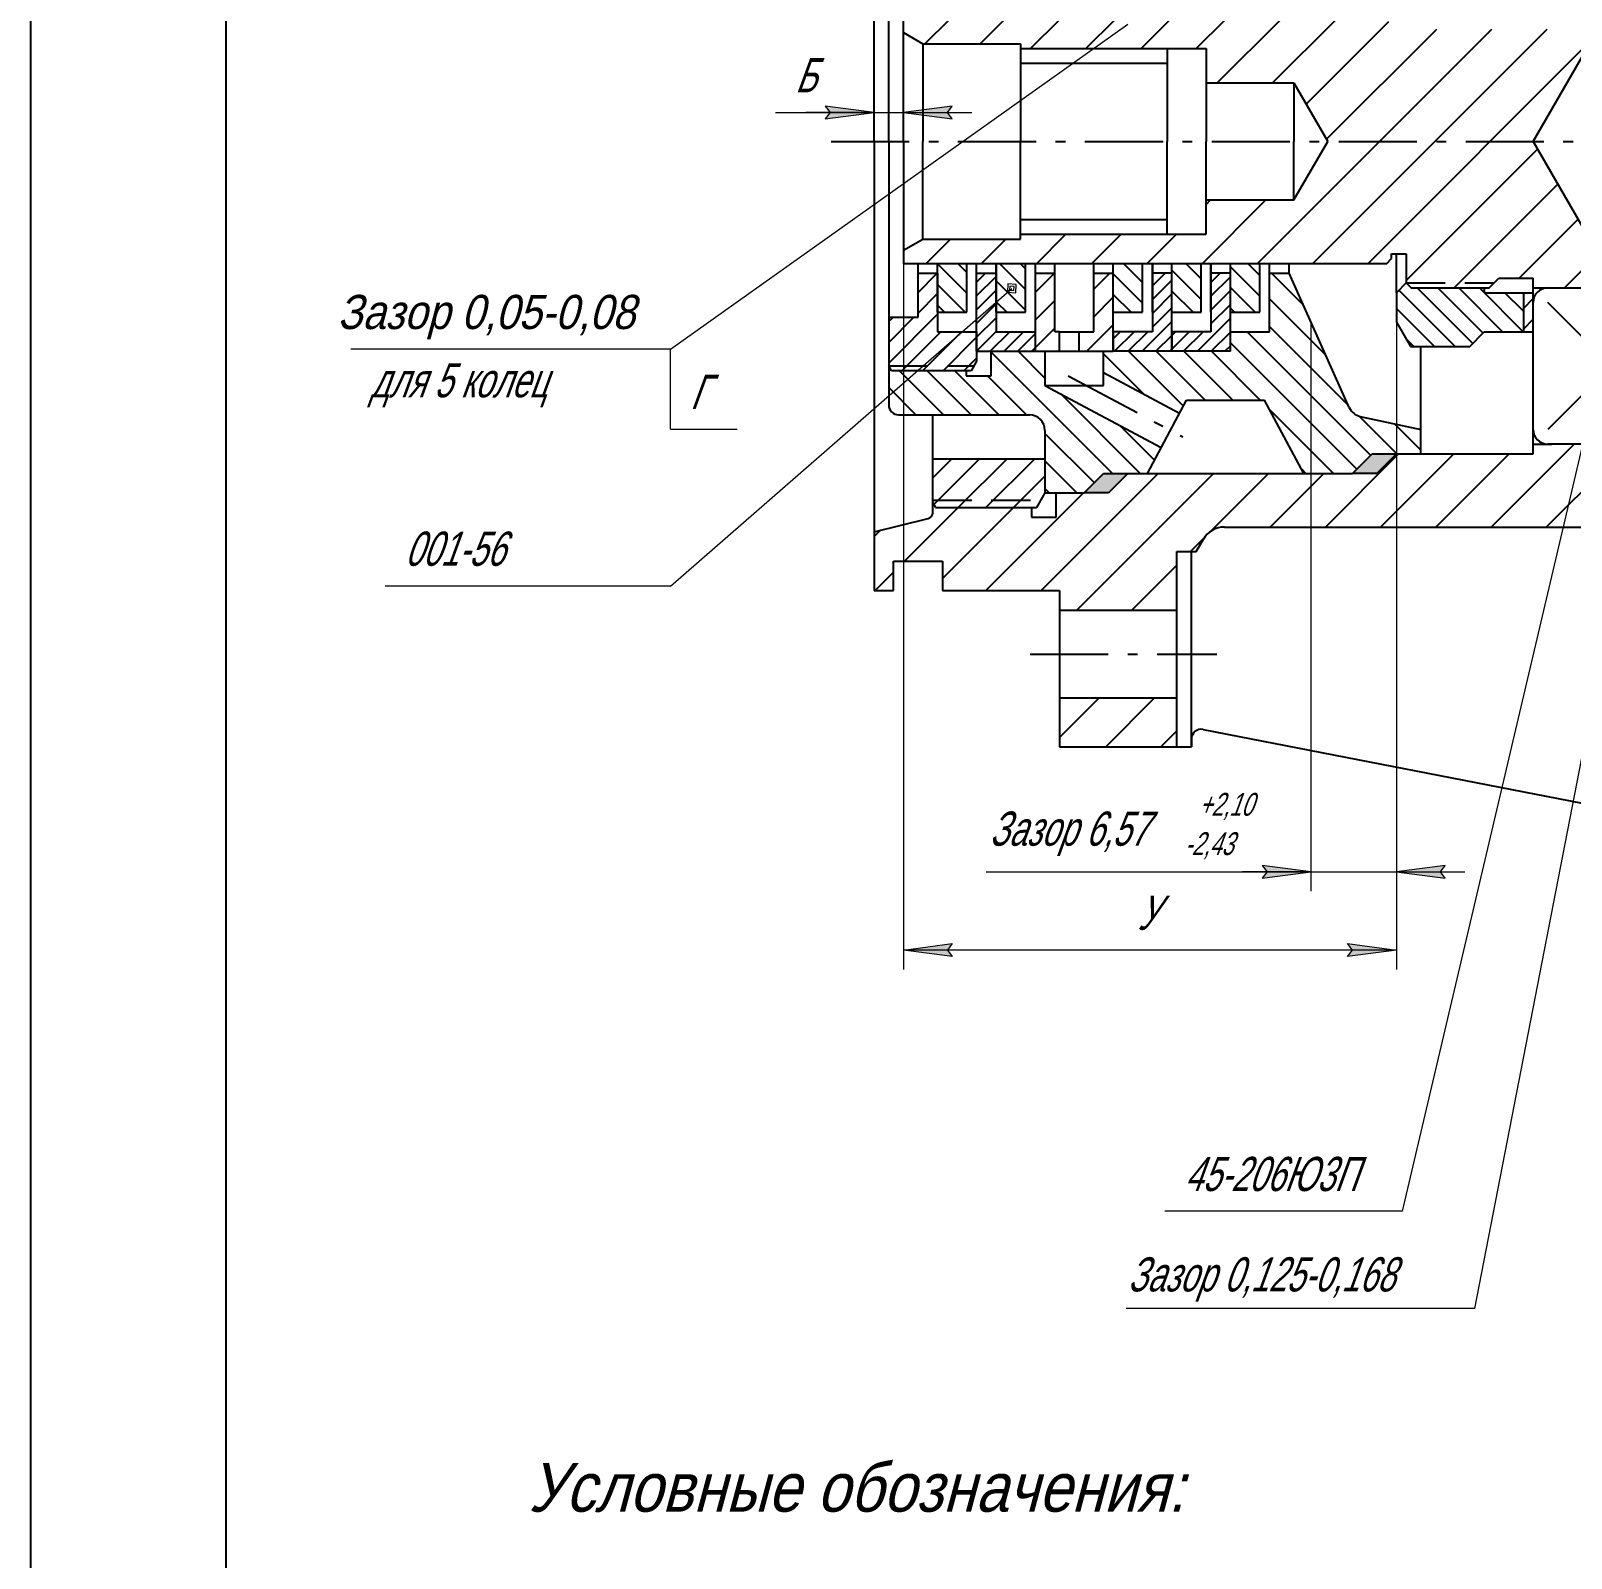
# Model space of a CAD drawing. Extents: x 0 to 841, y 0 to 594.
# Drawn here: x 0 to 157.8, y 281.6 to 438 of the extents above; entities that cross this region are included whole.
import ezdxf

# ---------------------------------------------------------------- set-up
doc = ezdxf.new("R2010")
doc.units = 0
doc.header["$MEASUREMENT"] = 0
for name, pattern in [('K5LT_AXLED', [13, 8, -2, 1, -2]), ('K5LT_BASIC', [0]), ('K5LT_DASHED', [6, 4, -2]), ('K5LT_THIN', [0])]:
    doc.linetypes.add(name, pattern=pattern)
for name, color, linetype in [('LAYER0VIEW0', 7, 'Continuous'), ('LAYER1VIEW0', 7, 'Continuous'), ('LAYER2VIEW0', 7, 'Continuous')]:
    doc.layers.add(name, color=color, linetype=linetype)
doc.styles.add('K5_TEXTSTYLE', font='win_eskd.shx', dxfattribs={"width": 0.7, "oblique": 15, "bigfont": 'b_eskd.shx'})
doc.styles.get("Standard").update_dxf_attribs({"font": 'cad2win.shx', "width": 0.9, "oblique": 15})
pattern_1 = [(45, (0, 0), (-1.414214, 1.414214), [])]
pattern_2 = [(45, (0, 0), (-1.06066, 1.06066), [])]
pattern_3 = [(45, (0, 0), (-0.7071068, 0.7071068), [])]
pattern_4 = [(-45, (0, 0), (1.06066, 1.06066), [])]
pattern_5 = [(-45, (0, 0), (1.414214, 1.414214), [])]
pattern_6 = [(45, (0, 0), (-2.828427, 2.828427), [])]

# ---------------------------------------------------------------- blocks, each defined once
blk = doc.blocks.new('*U22')
at = {"layer": 'LAYER0VIEW0', "color": 5, "linetype": 'K5LT_BASIC'}
for p, q in [((-1.5, 47.5), (-14.5, 47.5)), ((-16, 46), (-16, 33)), ((0, 33), (0, 46)), ((-14.5, 31.5), (-1.5, 31.5)), ((-16, -13), (-16, 0)), ((-14.5, 1.5), (-1.5, 1.5)), ((0, 0), (0, -13)), ((-1.5, -14.5), (-14.5, -14.5))]:
    blk.add_line(p, q, dxfattribs=at)
at = {"layer": 'LAYER0VIEW0', "color": 7, "linetype": 'K5LT_THIN'}
for p, q in [((-1.5, 33), (-14.5, 46)), ((-1.5, 46), (-14.5, 33)), ((-1.5, 0), (-14.5, -13)), ((-1.5, -13), (-14.5, 0))]:
    blk.add_line(p, q, dxfattribs=at)
at = {"layer": 'LAYER0VIEW0', "color": 5, "linetype": 'K5LT_BASIC'}
for centre, start, end in [((-14.5, 46), 90, 180), ((-1.5, 46), 0, 90), ((-14.5, 33), 180, 270), ((-1.5, 33), 270, 0), ((-14.5, 0), 90, 180), ((-1.5, 0), 0, 90), ((-14.5, -13), 180, 270), ((-1.5, -13), 270, 0)]:
    blk.add_arc(centre, 1.5, start, end, dxfattribs=at)
blk = doc.blocks.new('*S105')
at = {"layer": 'LAYER2VIEW0', "color": 7, "linetype": 'K5LT_THIN'}
blk.add_line((0, 0), (0, 594), dxfattribs=at)

msp = doc.modelspace()

# ---------------------------------------------------------------- hatches: boundary and pattern name
at = {"layer": 'LAYER0VIEW0'}
h = msp.add_hatch(dxfattribs=at)
h.set_pattern_fill('МЕТАЛЛ', color=256, style=0, pattern_type=0)
h.set_pattern_definition(pattern_6)
edge = h.paths.add_edge_path()
edge.add_line((153.878, 438.157), (140.878, 438.157))
edge.add_line((140.878, 438.157), (139.378, 438.157))
edge.add_line((139.378, 438.157), (139.378, 438.657))
edge.add_line((139.378, 438.657), (138.878, 439.157))
edge.add_line((138.878, 439.157), (89.378, 439.157))
edge.add_line((89.378, 439.157), (89.378, 437.812))
edge.add_line((89.378, 437.812), (91.378, 436.657))
edge.add_line((91.378, 436.657), (101.378, 436.657))
edge.add_line((101.378, 436.657), (101.378, 436.157))
edge.add_line((101.378, 436.157), (120.378, 436.157))
edge.add_line((120.378, 436.157), (120.378, 432.657))
edge.add_line((120.378, 432.657), (129.378, 432.657))
edge.add_line((129.378, 432.657), (132.842, 426.657))
edge.add_line((132.842, 426.657), (129.378, 420.657))
edge.add_line((129.378, 420.657), (120.378, 420.657))
edge.add_line((120.378, 420.657), (120.378, 417.157))
edge.add_line((120.378, 417.157), (101.378, 417.157))
edge.add_line((101.378, 417.157), (101.378, 416.657))
edge.add_line((101.378, 416.657), (91.378, 416.657))
edge.add_line((91.378, 416.657), (89.378, 415.503))
edge.add_line((89.378, 415.503), (89.378, 414.157))
edge.add_line((89.378, 414.157), (138.878, 414.157))
edge.add_line((138.878, 414.157), (139.378, 414.657))
edge.add_line((139.378, 414.657), (139.378, 415.157))
edge.add_line((139.378, 415.157), (140.878, 415.157))
edge.add_line((140.878, 415.157), (140.878, 412.157))
edge.add_line((140.878, 412.157), (141.378, 411.657))
edge.add_line((141.378, 411.657), (149.378, 411.657))
edge.add_line((149.378, 411.657), (150.378, 412.657))
edge.add_line((150.378, 412.657), (153.878, 412.657))
edge.add_line((153.878, 412.657), (153.878, 411.657))
edge.add_line((153.878, 411.657), (155.378, 411.657))
edge.add_line((155.378, 411.657), (168.378, 411.657))
edge.add_line((168.378, 411.657), (169.878, 411.657))
edge.add_line((169.878, 411.657), (205.878, 411.657))
edge.add_line((205.878, 411.657), (283.574, 411.657))
edge.add_line((283.574, 411.657), (305.574, 411.657))
edge.add_line((305.574, 411.657), (305.574, 409.157))
edge.add_line((305.574, 409.157), (319.574, 409.157))
edge.add_line((319.574, 409.157), (321.574, 409.157))
edge.add_line((321.574, 409.157), (334.574, 409.157))
edge.add_arc((334.574, 407.157), 2, 360, 450, ccw=False)
edge.add_line((336.574, 407.157), (336.574, 404.657))
edge.add_line((336.574, 404.657), (362.574, 404.657))
edge.add_arc((366.893, 397.244), 8.58, 342.4571, 480.22329, ccw=False)
edge.add_arc((500.021, 355.159), 131.042, 162.4571, 172.63144)
edge.add_arc((368.574, 372.157), 1.5, 630, 712.63144, ccw=False)
edge.add_line((368.574, 370.657), (368.574, 363.657))
edge.add_arc((368.574, 362.157), 1.5, 360, 450, ccw=False)
edge.add_line((370.074, 362.157), (370.074, 360.657))
edge.add_line((370.074, 360.657), (372.074, 360.657))
edge.add_line((372.074, 360.657), (372.074, 363.657))
edge.add_arc((420.256, 363.657), 48.182, 454.97911, 540, ccw=False)
edge.add_line((416.074, 411.657), (416.074, 414.157))
edge.add_line((416.074, 414.157), (413.574, 414.157))
edge.add_line((413.574, 414.157), (412.074, 414.157))
edge.add_line((412.074, 414.157), (411.074, 415.157))
edge.add_line((411.074, 415.157), (410.574, 414.657))
edge.add_line((410.574, 414.657), (399.574, 414.657))
edge.add_line((399.574, 414.657), (398.574, 415.657))
edge.add_line((398.574, 415.657), (396.074, 415.657))
edge.add_line((396.074, 415.657), (396.074, 414.657))
edge.add_line((396.074, 414.657), (390.074, 414.657))
edge.add_line((390.074, 414.657), (387.074, 411.657))
edge.add_line((387.074, 411.657), (347.074, 411.657))
edge.add_line((347.074, 411.657), (343.074, 415.657))
edge.add_line((343.074, 415.657), (160.229, 415.657))
edge.add_line((160.229, 415.657), (153.878, 426.657))
edge.add_line((153.878, 426.657), (160.229, 437.657))
edge.add_line((160.229, 437.657), (343.074, 437.657))
edge.add_line((343.074, 437.657), (347.074, 441.657))
edge.add_line((347.074, 441.657), (387.074, 441.657))
edge.add_line((387.074, 441.657), (390.074, 438.657))
edge.add_line((390.074, 438.657), (396.074, 438.657))
edge.add_line((396.074, 438.657), (396.074, 437.657))
edge.add_line((396.074, 437.657), (398.574, 437.657))
edge.add_line((398.574, 437.657), (399.574, 438.657))
edge.add_line((399.574, 438.657), (410.574, 438.657))
edge.add_line((410.574, 438.657), (411.074, 438.157))
edge.add_line((411.074, 438.157), (412.074, 439.157))
edge.add_line((412.074, 439.157), (413.574, 439.157))
edge.add_line((413.574, 439.157), (416.074, 439.157))
edge.add_line((416.074, 439.157), (416.074, 441.657))
edge.add_arc((420.256, 489.657), 48.182, 540, 625.02089, ccw=False)
edge.add_line((372.074, 489.657), (372.074, 492.657))
edge.add_line((372.074, 492.657), (370.074, 492.657))
edge.add_line((370.074, 492.657), (370.074, 491.157))
edge.add_arc((368.574, 491.157), 1.5, 270, 360, ccw=False)
edge.add_line((368.574, 489.657), (368.574, 482.657))
edge.add_arc((368.574, 481.157), 1.5, 367.36856, 450, ccw=False)
edge.add_arc((500.021, 498.156), 131.042, 187.36856, 197.5429)
edge.add_arc((366.893, 456.071), 8.58, 239.77671, 377.5429, ccw=False)
edge.add_line((362.574, 448.657), (336.574, 448.657))
edge.add_line((336.574, 448.657), (336.574, 446.157))
edge.add_arc((334.574, 446.157), 2, 270, 360, ccw=False)
edge.add_line((334.574, 444.157), (321.574, 444.157))
edge.add_line((321.574, 444.157), (319.574, 444.157))
edge.add_line((319.574, 444.157), (305.574, 444.157))
edge.add_line((305.574, 444.157), (305.574, 441.657))
edge.add_line((305.574, 441.657), (283.574, 441.657))
edge.add_line((283.574, 441.657), (205.878, 441.657))
edge.add_line((205.878, 441.657), (169.878, 441.657))
edge.add_line((169.878, 441.657), (168.378, 441.657))
edge.add_line((168.378, 441.657), (156.378, 441.657))
edge.add_line((156.378, 441.657), (156.378, 438.157))
edge.add_line((156.378, 438.157), (153.878, 438.157))
h = msp.add_hatch(dxfattribs=at)
h.set_pattern_fill('МЕТАЛЛ', color=256, style=0, pattern_type=0)
h.set_pattern_definition(pattern_4)
h.paths.add_polyline_path([(95.878, 414.157), (95.878, 409.157), (92.878, 409.157), (92.878, 413.157), (92.878, 414.157)])
h = msp.add_hatch(dxfattribs=at)
h.set_pattern_fill('МЕТАЛЛ', color=256, style=0, pattern_type=0)
h.set_pattern_definition(pattern_4)
h.paths.add_polyline_path([(101.878, 414.157), (101.878, 409.157), (98.878, 409.157), (98.878, 413.157), (98.878, 414.157)])
h = msp.add_hatch(dxfattribs=at)
h.set_pattern_fill('МЕТАЛЛ', color=256, style=0, pattern_type=0)
h.set_pattern_definition(pattern_4)
h.paths.add_polyline_path([(113.878, 414.157), (113.878, 409.157), (110.878, 409.157), (110.878, 413.157), (110.878, 414.157)])
h = msp.add_hatch(dxfattribs=at)
h.set_pattern_fill('МЕТАЛЛ', color=256, style=0, pattern_type=0)
h.set_pattern_definition(pattern_4)
h.paths.add_polyline_path([(119.878, 414.157), (119.878, 409.157), (116.878, 409.157), (116.878, 413.157), (116.878, 414.157)])
h = msp.add_hatch(dxfattribs=at)
h.set_pattern_fill('МЕТАЛЛ', color=256, style=0, pattern_type=0)
h.set_pattern_definition(pattern_4)
h.paths.add_polyline_path([(125.878, 414.157), (125.878, 409.157), (122.878, 409.157), (122.878, 413.157), (122.878, 414.157)])
h = msp.add_hatch(dxfattribs=at)
h.set_pattern_fill('МЕТАЛЛ', color=256, style=0, pattern_type=0)
h.set_pattern_definition(pattern_2)
h.paths.add_polyline_path([(87.878, 408.657), (90.878, 408.657), (90.878, 413.157), (92.878, 413.157), (92.878, 407.157), (96.878, 407.157), (96.878, 404.157), (96.301, 403.157), (88.167, 403.157), (87.878, 403.657)])
h = msp.add_hatch(dxfattribs=at)
h.set_pattern_fill('МЕТАЛЛ', color=256, style=0, pattern_type=0)
h.set_pattern_definition(pattern_3)
h.paths.add_polyline_path([(98.378, 405.157), (96.878, 405.157), (96.878, 407.157), (96.878, 413.157), (98.878, 413.157), (98.878, 407.157), (102.878, 407.157), (102.878, 405.157)])
h = msp.add_hatch(dxfattribs=at)
h.set_pattern_fill('МЕТАЛЛ', color=256, style=0, pattern_type=0)
h.set_pattern_definition(pattern_1)
h.paths.add_polyline_path([(104.878, 413.157), (104.878, 407.157), (105.378, 407.157), (105.378, 405.157), (102.878, 405.157), (102.878, 407.157), (102.878, 413.157)])
h = msp.add_hatch(dxfattribs=at)
h.set_pattern_fill('МЕТАЛЛ', color=256, style=0, pattern_type=0)
h.set_pattern_definition(pattern_1)
h.paths.add_polyline_path([(107.378, 407.157), (108.878, 407.157), (108.878, 413.157), (110.878, 413.157), (110.878, 405.157), (107.378, 405.157)])
h = msp.add_hatch(dxfattribs=at)
h.set_pattern_fill('МЕТАЛЛ', color=256, style=0, pattern_type=0)
h.set_pattern_definition(pattern_5)
edge = h.paths.add_edge_path()
edge.add_line((118.378, 400.157), (117.672, 398.834))
edge.add_line((117.672, 398.834), (109.878, 402.991))
edge.add_line((109.878, 402.991), (109.878, 405.157))
edge.add_line((109.878, 405.157), (110.878, 405.157))
edge.add_line((110.878, 405.157), (116.878, 405.157))
edge.add_line((116.878, 405.157), (122.878, 405.157))
edge.add_line((122.878, 405.157), (122.878, 407.157))
edge.add_line((122.878, 407.157), (126.878, 407.157))
edge.add_line((126.878, 407.157), (126.878, 413.157))
edge.add_line((126.878, 413.157), (128.878, 413.157))
edge.add_line((128.878, 413.157), (135.046, 399.397))
edge.add_arc((136.506, 400.052), 1.6, 204.14554, 257.90524)
edge.add_line((136.171, 398.487), (142.378, 397.157))
edge.add_line((142.378, 397.157), (142.378, 394.657))
edge.add_line((142.378, 394.657), (139.878, 394.657))
edge.add_line((139.878, 394.657), (137.378, 394.657))
edge.add_line((137.378, 394.657), (135.378, 392.657))
edge.add_line((135.378, 392.657), (130.378, 392.657))
edge.add_line((130.378, 392.657), (126.378, 400.157))
edge.add_line((126.378, 400.157), (118.378, 400.157))
h = msp.add_hatch(dxfattribs=at)
h.set_pattern_fill('МЕТАЛЛ', color=256, style=0, pattern_type=0)
h.set_pattern_definition(pattern_3)
h.paths.add_polyline_path([(115.378, 405.157), (116.878, 405.157), (116.878, 407.157), (116.878, 413.157), (114.878, 413.157), (114.878, 407.157), (110.878, 407.157), (110.878, 405.157)])
h = msp.add_hatch(dxfattribs=at)
h.set_pattern_fill('МЕТАЛЛ', color=256, style=0, pattern_type=0)
h.set_pattern_definition(pattern_3)
h.paths.add_polyline_path([(121.378, 405.157), (122.878, 405.157), (122.878, 407.157), (122.878, 413.157), (120.878, 413.157), (120.878, 407.157), (116.878, 407.157), (116.878, 405.157)])
h = msp.add_hatch(dxfattribs=at)
h.set_pattern_fill('МЕТАЛЛ', color=256, style=0, pattern_type=0)
h.set_pattern_definition(pattern_4)
h.paths.add_polyline_path([(139.878, 408.157), (141.321, 405.657), (147.378, 405.657), (148.878, 407.157), (152.878, 407.157), (152.878, 411.157), (148.878, 411.157), (148.878, 411.657), (141.378, 411.657), (140.878, 412.157), (139.878, 411.157)])
h = msp.add_hatch(dxfattribs=at)
h.set_pattern_fill('МЕТАЛЛ', color=256, style=0, pattern_type=0)
h.set_pattern_definition(pattern_2)
h.paths.add_polyline_path([(153.878, 407.157), (153.878, 411.157), (152.878, 411.157), (152.878, 407.157)])
h = msp.add_hatch(dxfattribs=at)
h.set_pattern_fill('МЕТАЛЛ', color=256, style=0, pattern_type=0)
h.set_pattern_definition(pattern_6)
edge = h.paths.add_edge_path()
edge.add_arc((166.167, 383.157), 4, 351.43472, 450, ccw=False)
edge.add_arc((189.405, 379.657), 19.5, 171.43472, 339.8637)
edge.add_arc((233.074, 363.645), 27.012, 450, 519.8637, ccw=False)
edge.add_line((233.074, 390.657), (240.074, 390.657))
edge.add_arc((240.074, 387.657), 3, 360, 450, ccw=False)
edge.add_line((243.074, 387.657), (243.074, 376.657))
edge.add_arc((246.074, 376.657), 3, 180, 270)
edge.add_line((246.074, 373.657), (257.234, 373.657))
edge.add_arc((257.234, 370.657), 3, 418.73627, 450, ccw=False)
edge.add_line((258.791, 373.222), (271.392, 365.405))
edge.add_arc((270.074, 363.28), 2.5, 360, 418.18551, ccw=False)
edge.add_line((272.574, 363.28), (272.574, 354.657))
edge.add_arc((278.574, 354.657), 6, 180, 270)
edge.add_line((278.574, 348.657), (297.574, 348.657))
edge.add_arc((297.574, 354.657), 6, 270, 360)
edge.add_line((303.574, 354.657), (303.574, 360.402))
edge.add_arc((305.174, 360.402), 1.6, 430.70995, 540, ccw=False)
edge.add_line((305.702, 361.912), (323.574, 355.657))
edge.add_line((323.574, 355.657), (325.574, 355.657))
edge.add_line((325.574, 355.657), (325.574, 354.657))
edge.add_line((325.574, 354.657), (325.574, 351.657))
edge.add_line((325.574, 351.657), (341.574, 351.657))
edge.add_line((341.574, 351.657), (341.574, 364.657))
edge.add_line((341.574, 364.657), (338.574, 364.657))
edge.add_line((338.574, 364.657), (336.074, 364.657))
edge.add_line((336.074, 364.657), (331.074, 369.657))
edge.add_line((331.074, 369.657), (296.074, 369.657))
edge.add_line((296.074, 369.657), (296.074, 357.257))
edge.add_arc((294.474, 357.257), 1.6, 270, 360, ccw=False)
edge.add_line((294.474, 355.657), (281.674, 355.657))
edge.add_arc((281.674, 357.257), 1.6, 540, 630, ccw=False)
edge.add_line((280.074, 357.257), (280.074, 366.257))
edge.add_line((280.074, 366.257), (280.074, 370.829))
edge.add_line((280.074, 370.829), (263.074, 381.151))
edge.add_line((263.074, 381.151), (263.074, 381.657))
edge.add_line((263.074, 381.657), (263.074, 382.657))
edge.add_line((263.074, 382.657), (262.074, 381.657))
edge.add_line((262.074, 381.657), (254.574, 381.657))
edge.add_line((254.574, 381.657), (254.574, 381.157))
edge.add_line((254.574, 381.157), (252.074, 381.157))
edge.add_line((252.074, 381.157), (252.074, 383.657))
edge.add_line((252.074, 383.657), (250.074, 383.657))
edge.add_line((250.074, 383.657), (250.074, 391.157))
edge.add_line((250.074, 391.157), (250.074, 393.676))
edge.add_line((250.074, 393.676), (252.444, 395.157))
edge.add_line((252.444, 395.157), (252.444, 395.657))
edge.add_line((252.444, 395.657), (233.108, 395.657))
edge.add_arc((233.108, 385.657), 10, 90, 102.14757)
edge.add_line((231.003, 395.433), (226.443, 394.452))
edge.add_arc((233.074, 363.645), 31.512, 102.14757, 159.8637)
edge.add_arc((189.405, 379.657), 15, 495, 699.8637, ccw=False)
edge.add_line((178.798, 390.264), (180.542, 392.007))
edge.add_arc((187.613, 384.936), 10, 480.96376, 495, ccw=False)
edge.add_line((182.468, 393.511), (199.378, 403.657))
edge.add_line((199.378, 403.657), (199.378, 407.157))
edge.add_line((199.378, 407.157), (190.181, 407.157))
edge.add_line((190.181, 407.157), (176.307, 398.833))
edge.add_arc((179.394, 393.688), 6, 120.96376, 135)
edge.add_line((175.151, 397.931), (172.878, 395.657))
edge.add_line((172.878, 395.657), (168.378, 395.657))
edge.add_line((168.378, 395.657), (155.797, 395.657))
edge.add_line((155.797, 395.657), (153.878, 395.657))
edge.add_line((153.878, 395.657), (153.878, 394.657))
edge.add_line((153.878, 394.657), (139.878, 394.657))
edge.add_line((139.878, 394.657), (137.878, 392.657))
edge.add_line((137.878, 392.657), (135.378, 392.657))
edge.add_line((135.378, 392.657), (112.378, 392.657))
edge.add_line((112.378, 392.657), (110.378, 390.657))
edge.add_line((110.378, 390.657), (107.878, 390.657))
edge.add_line((107.878, 390.657), (105.012, 390.657))
edge.add_line((105.012, 390.657), (105.012, 388.157))
edge.add_line((105.012, 388.157), (102.512, 388.157))
edge.add_line((102.512, 388.157), (102.512, 389.157))
edge.add_line((102.512, 389.157), (92.667, 389.157))
edge.add_line((92.667, 389.157), (92.378, 389.657))
edge.add_line((92.378, 389.657), (92.378, 388.626))
edge.add_arc((91.778, 388.626), 0.6, 284.03624, 360, ccw=False)
edge.add_line((91.923, 388.044), (86.378, 386.657))
edge.add_line((86.378, 386.657), (86.378, 380.657))
edge.add_line((86.378, 380.657), (88.378, 380.657))
edge.add_line((88.378, 380.657), (88.378, 383.657))
edge.add_line((88.378, 383.657), (93.378, 383.657))
edge.add_line((93.378, 383.657), (93.378, 380.657))
edge.add_line((93.378, 380.657), (105.378, 380.657))
edge.add_line((105.378, 380.657), (105.378, 378.657))
edge.add_line((105.378, 378.657), (117.378, 378.657))
edge.add_line((117.378, 378.657), (117.378, 384.657))
edge.add_line((117.378, 384.657), (119.378, 384.657))
edge.add_line((119.378, 384.657), (120.1, 385.907))
edge.add_arc((122.265, 384.657), 2.5, 450, 510, ccw=False)
edge.add_line((122.265, 387.157), (166.167, 387.157))
h = msp.add_hatch(dxfattribs=at)
h.set_pattern_fill('МЕТАЛЛ', color=256, style=0, pattern_type=0)
h.set_pattern_definition(pattern_5)
edge = h.paths.add_edge_path()
edge.add_line((103.878, 401.657), (115.79, 395.304))
edge.add_line((115.79, 395.304), (114.378, 392.657))
edge.add_line((114.378, 392.657), (112.378, 392.657))
edge.add_line((112.378, 392.657), (109.878, 392.657))
edge.add_line((109.878, 392.657), (107.878, 390.657))
edge.add_line((107.878, 390.657), (103.878, 390.657))
edge.add_line((103.878, 390.657), (103.878, 397.057))
edge.add_arc((102.278, 397.057), 1.6, 0, 90)
edge.add_line((102.278, 398.657), (88.878, 398.657))
edge.add_arc((88.878, 399.657), 1, 540, 630, ccw=False)
edge.add_line((87.878, 399.657), (87.878, 403.657))
edge.add_line((87.878, 403.657), (88.167, 403.157))
edge.add_line((88.167, 403.157), (95.801, 403.157))
edge.add_line((95.801, 403.157), (95.801, 402.657))
edge.add_line((95.801, 402.657), (98.378, 402.657))
edge.add_line((98.378, 402.657), (98.378, 405.157))
edge.add_line((98.378, 405.157), (102.878, 405.157))
edge.add_line((102.878, 405.157), (103.878, 405.157))
edge.add_line((103.878, 405.157), (103.878, 401.657))
for points in [[(135.378, 392.657), (137.378, 394.657), (139.878, 394.657), (137.878, 392.657)], [(112.378, 392.657), (110.378, 390.657), (107.878, 390.657), (109.878, 392.657)]]:
    msp.add_hatch(color=1, dxfattribs=at).paths.add_polyline_path(points)
h = msp.add_hatch(dxfattribs=at)
h.set_pattern_fill('МЕТАЛЛ', color=256, style=0, pattern_type=0)
h.set_pattern_definition(pattern_1)
h.paths.add_polyline_path([(92.378, 394.157), (103.878, 394.157), (103.878, 390.657), (103.012, 389.157), (92.667, 389.157), (92.378, 389.657)])
h = msp.add_hatch(dxfattribs=at)
h.set_pattern_fill('МЕТАЛЛ', color=256, style=0, pattern_type=0)
h.set_pattern_definition(pattern_6)
h.paths.add_polyline_path([(105.378, 364.657), (117.378, 364.657), (117.378, 369.657), (105.378, 369.657)])
at = {"layer": 'LAYER1VIEW0', "lineweight": 0}
for points in [[(86.378, 429.616), (81.378, 430.274), (81.878, 429.616)], [(81.378, 428.957), (86.378, 429.616), (81.878, 429.616)], [(93.878, 429.616), (94.378, 430.274), (89.378, 429.616)], [(94.378, 428.957), (89.378, 429.616), (93.878, 429.616)], [(131.119, 351.852), (126.119, 352.51), (126.619, 351.852)], [(126.119, 351.194), (131.119, 351.852), (126.619, 351.852)], [(144.378, 351.852), (144.878, 352.51), (139.878, 351.852)], [(144.878, 351.194), (139.878, 351.852), (144.378, 351.852)], [(89.378, 343.837), (94.378, 344.496), (93.878, 343.837)], [(139.878, 343.837), (134.878, 344.496), (135.378, 343.837)], [(94.378, 343.179), (93.878, 343.837), (89.378, 343.837)], [(134.878, 343.179), (139.878, 343.837), (135.378, 343.837)]]:
    msp.add_hatch(color=7, dxfattribs=at).paths.add_polyline_path(points)

# ---------------------------------------------------------------- linework, layer by layer
at = {"layer": 'LAYER0VIEW0', "color": 5, "linetype": 'K5LT_BASIC'}
for p, q in [((20, 5), (20, 589)), ((86.378, 426.657), (86.378, 472.657)), ((87.878, 426.657), (87.878, 453.657)), ((89.378, 426.657), (89.378, 439.157)), ((89.378, 437.812), (91.378, 436.657)), ((153.878, 426.657), (160.229, 437.657)), ((91.378, 436.657), (91.378, 426.657)), ((91.378, 436.657), (101.378, 436.657)), ((101.378, 436.657), (101.378, 426.657)), ((101.378, 436.157), (120.378, 436.157)), ((116.378, 436.157), (116.378, 426.657)), ((120.378, 436.157), (120.378, 426.657)), ((101.378, 434.657), (116.378, 434.657)), ((120.378, 432.657), (129.378, 432.657)), ((129.378, 432.657), (129.378, 426.657)), ((129.378, 432.657), (132.842, 426.657)), ((86.378, 426.657), (86.378, 380.657)), ((87.878, 426.657), (87.878, 399.657)), ((89.378, 426.657), (89.378, 414.157)), ((91.378, 416.657), (91.378, 426.657)), ((101.378, 416.657), (101.378, 426.657)), ((116.378, 417.157), (116.378, 426.657)), ((120.378, 417.157), (120.378, 426.657)), ((129.378, 420.657), (129.378, 426.657)), ((129.378, 420.657), (132.842, 426.657)), ((153.878, 426.657), (160.229, 415.657)), ((120.378, 420.657), (129.378, 420.657)), ((101.378, 418.657), (116.378, 418.657)), ((89.378, 415.503), (91.378, 416.657)), ((91.378, 416.657), (101.378, 416.657)), ((101.378, 417.157), (120.378, 417.157)), ((139.378, 414.657), (139.378, 415.157)), ((139.378, 415.157), (140.878, 415.157)), ((139.878, 411.157), (139.878, 415.157)), ((140.878, 415.157), (140.878, 412.157)), ((89.378, 414.157), (138.878, 414.157)), ((90.878, 413.157), (90.878, 414.157)), ((92.878, 413.157), (92.878, 414.157)), ((92.878, 409.157), (92.878, 414.157)), ((95.878, 409.157), (95.878, 414.157)), ((96.878, 405.157), (96.878, 414.157)), ((98.878, 414.157), (98.878, 407.157)), ((98.878, 413.157), (98.878, 414.157)), ((98.878, 409.157), (98.878, 414.157)), ((101.878, 409.157), (101.878, 414.157)), ((102.878, 414.157), (102.878, 405.157)), ((104.878, 407.157), (104.878, 414.157)), ((108.878, 407.157), (108.878, 414.157)), ((110.878, 405.157), (110.878, 414.157)), ((110.878, 413.157), (110.878, 414.157)), ((110.878, 409.157), (110.878, 414.157)), ((113.878, 409.157), (113.878, 414.157)), ((114.878, 414.157), (114.878, 407.157)), ((114.878, 413.157), (114.878, 414.157)), ((114.878, 409.157), (114.878, 414.157)), ((116.878, 405.157), (116.878, 414.157)), ((116.878, 405.157), (116.878, 414.157)), ((116.878, 413.157), (116.878, 414.157)), ((116.878, 409.157), (116.878, 414.157)), ((119.878, 409.157), (119.878, 414.157)), ((120.878, 414.157), (120.878, 407.157)), ((120.878, 413.157), (120.878, 414.157)), ((120.878, 409.157), (120.878, 414.157)), ((122.878, 405.157), (122.878, 414.157)), ((122.878, 413.157), (122.878, 414.157)), ((122.878, 409.157), (122.878, 414.157)), ((125.878, 409.157), (125.878, 414.157)), ((126.878, 413.157), (126.878, 414.157)), ((128.878, 413.157), (128.878, 414.157)), ((138.878, 414.157), (139.378, 414.657)), ((90.878, 408.657), (90.878, 413.157)), ((90.878, 413.157), (92.878, 413.157)), ((92.878, 413.157), (92.878, 407.157)), ((96.878, 413.157), (98.878, 413.157)), ((102.878, 413.157), (104.878, 413.157)), ((108.878, 413.157), (110.878, 413.157)), ((116.878, 413.157), (114.878, 413.157)), ((122.878, 413.157), (120.878, 413.157)), ((126.878, 407.157), (126.878, 413.157)), ((126.878, 413.157), (128.878, 413.157)), ((135.046, 399.397), (128.878, 413.157)), ((140.878, 412.157), (139.878, 411.157)), ((140.878, 412.157), (141.378, 411.657)), ((149.378, 411.657), (150.378, 412.657)), ((150.378, 412.657), (153.878, 412.657)), ((153.878, 407.157), (153.878, 412.657)), ((139.878, 411.157), (139.878, 408.157)), ((141.378, 411.657), (149.378, 411.657)), ((148.878, 411.657), (148.878, 411.157)), ((148.878, 411.157), (153.878, 411.157)), ((152.878, 411.157), (152.878, 407.157)), ((153.878, 411.657), (167.307, 411.657)), ((87.878, 408.657), (90.878, 408.657)), ((92.878, 409.157), (95.878, 409.157)), ((98.878, 409.157), (101.878, 409.157)), ((110.878, 409.157), (113.878, 409.157)), ((116.878, 409.157), (119.878, 409.157)), ((122.878, 409.157), (125.878, 409.157)), ((92.878, 407.157), (96.878, 407.157)), ((96.878, 407.157), (96.878, 404.157)), ((98.878, 407.157), (102.878, 407.157)), ((102.878, 407.157), (102.878, 405.157)), ((105.378, 407.157), (104.878, 407.157)), ((105.378, 405.157), (105.378, 407.157)), ((105.378, 407.157), (108.878, 407.157)), ((107.378, 405.157), (107.378, 407.157)), ((114.878, 407.157), (110.878, 407.157)), ((110.878, 407.157), (110.878, 405.157)), ((120.878, 407.157), (116.878, 407.157)), ((116.878, 407.157), (116.878, 405.157)), ((122.878, 407.157), (126.878, 407.157)), ((139.878, 408.157), (141.321, 405.657)), ((147.378, 405.657), (148.878, 407.157)), ((148.878, 407.157), (153.878, 407.157)), ((153.878, 394.657), (153.878, 407.157)), ((141.321, 405.657), (147.378, 405.657)), ((142.378, 397.157), (142.378, 405.657)), ((96.878, 404.157), (96.301, 403.157)), ((96.878, 405.157), (102.878, 405.157)), ((98.378, 402.657), (98.378, 405.157)), ((102.878, 405.157), (105.378, 405.157)), ((103.878, 405.157), (103.878, 401.657)), ((105.378, 405.157), (110.878, 405.157)), ((109.878, 401.657), (109.878, 405.157)), ((116.878, 405.157), (110.878, 405.157)), ((122.878, 405.157), (116.878, 405.157)), ((88.167, 403.157), (87.878, 403.657)), ((96.301, 403.157), (88.167, 403.157)), ((95.801, 403.157), (95.801, 402.657)), ((95.801, 402.657), (98.378, 402.657)), ((109.878, 402.991), (117.672, 398.834)), ((103.878, 401.657), (109.878, 401.657)), ((103.878, 401.657), (115.79, 395.304)), ((114.378, 392.657), (118.378, 400.157)), ((118.378, 400.157), (126.378, 400.157)), ((130.378, 392.657), (126.378, 400.157)), ((88.878, 398.657), (102.278, 398.657)), ((92.378, 388.626), (92.378, 398.657)), ((136.171, 398.487), (142.378, 397.157)), ((103.878, 397.057), (103.878, 390.657)), ((142.378, 394.657), (142.378, 397.157)), ((135.378, 392.657), (137.378, 394.657)), ((137.378, 394.657), (139.878, 394.657)), ((139.878, 394.657), (137.878, 392.657)), ((139.878, 394.657), (153.878, 394.657)), ((153.878, 395.657), (155.797, 395.657)), ((92.378, 394.157), (103.878, 394.157)), ((107.878, 390.657), (109.878, 392.657)), ((109.878, 392.657), (112.378, 392.657)), ((112.378, 392.657), (110.378, 390.657)), ((112.378, 392.657), (135.378, 392.657)), ((137.878, 392.657), (135.378, 392.657)), ((103.878, 390.657), (103.012, 389.157)), ((103.878, 390.657), (107.878, 390.657)), ((105.012, 388.157), (105.012, 390.657)), ((110.378, 390.657), (107.878, 390.657)), ((92.378, 389.657), (92.667, 389.157)), ((92.667, 389.157), (103.012, 389.157)), ((102.512, 389.157), (102.512, 388.157)), ((102.512, 388.157), (105.012, 388.157)), ((86.378, 386.657), (91.923, 388.044)), ((122.265, 387.157), (166.167, 387.157)), ((119.378, 384.657), (120.1, 385.907)), ((88.378, 380.657), (88.378, 383.657)), ((88.378, 383.657), (93.378, 383.657)), ((93.378, 383.657), (93.378, 380.657)), ((117.378, 364.657), (117.378, 384.657)), ((117.378, 384.657), (119.378, 384.657)), ((118.878, 364.657), (118.878, 384.657)), ((86.378, 380.657), (88.378, 380.657)), ((93.378, 380.657), (105.378, 380.657)), ((105.378, 380.657), (105.378, 364.657)), ((105.378, 378.657), (117.378, 378.657)), ((105.378, 369.657), (117.378, 369.657)), ((120.068, 366.426), (276.074, 336.157)), ((105.378, 364.657), (117.378, 364.657)), ((117.378, 364.657), (118.878, 364.657)), ((118.878, 365.445), (118.878, 364.657))]:
    msp.add_line(p, q, dxfattribs=at)
at = {"layer": 'LAYER0VIEW0', "color": 7, "linetype": 'K5LT_AXLED'}
for p, q in [((81.968, 426.657), (474.574, 426.657)), ((106.253, 402.657), (117.991, 396.397)), ((102.362, 374.157), (121.473, 374.157))]:
    msp.add_line(p, q, dxfattribs=at)
at = {"layer": 'LAYER0VIEW0', "color": 7, "linetype": 'K5LT_DASHED'}
for p, q in [((140.878, 412.157), (149.878, 412.157)), ((87.878, 403.657), (96.589, 403.657)), ((92.378, 389.907), (103.445, 389.907))]:
    msp.add_line(p, q, dxfattribs=at)
at = {"layer": 'LAYER0VIEW0', "color": 5, "linetype": 'K5LT_BASIC'}
for centre, radius, start, end in [((88.878, 399.657), 1, 180, 270), ((136.506, 400.052), 1.6, 204.14554, 257.90524), ((102.278, 397.057), 1.6, 0, 90), ((91.778, 388.626), 0.6, 284.03624, 0), ((122.265, 384.657), 2.5, 90, 150), ((119.878, 365.445), 1, 79.01959, 180)]:
    msp.add_arc(centre, radius, start, end, dxfattribs=at)
at = {"layer": 'LAYER1VIEW0', "color": 7, "linetype": 'K5LT_THIN', "lineweight": 0}
for p, q in [((65.524, 405.365), (112.378, 438.657)), ((100.088, 412.061), (100.031, 411.214)), ((100.935, 412.003), (100.088, 412.061)), ((100.286, 411.835), (100.257, 411.412)), ((100.709, 411.806), (100.286, 411.835)), ((100.68, 411.383), (100.709, 411.806)), ((100.877, 411.157), (100.935, 412.003)), ((65.524, 381.118), (100.483, 411.609)), ((100.257, 411.412), (100.031, 411.214)), ((100.031, 411.214), (100.877, 411.157)), ((100.257, 411.412), (100.68, 411.383)), ((65.524, 405.365), (32.776, 405.365)), ((65.524, 397.18), (65.524, 405.365)), ((140.489, 317.079), (159.759, 398.918)), ((65.524, 397.18), (72.344, 397.18)), ((147.907, 307.109), (164.999, 395.157)), ((65.524, 381.118), (36.294, 381.118)), ((140.489, 317.079), (116.167, 317.079)), ((147.907, 307.109), (112.195, 307.109))]:
    msp.add_line(p, q, dxfattribs=at)
at = {"layer": 'LAYER1VIEW0', "color": 7, "lineweight": 0}
for p, q in [((76.28, 429.616), (86.378, 429.616)), ((86.378, 429.616), (79.378, 429.616)), ((86.378, 429.616), (81.378, 430.274)), ((81.378, 430.274), (81.878, 429.616)), ((81.878, 429.616), (81.378, 428.957)), ((81.378, 428.957), (86.378, 429.616)), ((86.378, 429.616), (89.378, 429.616)), ((94.378, 430.274), (89.378, 429.616)), ((89.378, 429.616), (94.378, 428.957)), ((89.378, 429.616), (96.378, 429.616)), ((93.878, 429.616), (94.378, 430.274)), ((94.378, 428.957), (93.878, 429.616)), ((89.378, 414.157), (89.378, 341.837)), ((131.119, 408.157), (131.119, 349.852)), ((139.878, 408.157), (139.878, 349.852)), ((139.878, 408.157), (139.878, 341.837)), ((97.847, 351.852), (131.119, 351.852)), ((131.119, 351.852), (124.119, 351.852)), ((131.119, 351.852), (126.119, 352.51)), ((126.119, 352.51), (126.619, 351.852)), ((126.619, 351.852), (126.119, 351.194)), ((126.119, 351.194), (131.119, 351.852)), ((131.119, 351.852), (139.878, 351.852)), ((144.878, 352.51), (139.878, 351.852)), ((139.878, 351.852), (144.878, 351.194)), ((139.878, 351.852), (146.878, 351.852)), ((144.378, 351.852), (144.878, 352.51)), ((144.878, 351.194), (144.378, 351.852)), ((89.378, 343.837), (94.378, 344.496)), ((94.378, 344.496), (93.878, 343.837)), ((135.378, 343.837), (134.878, 344.496)), ((134.878, 344.496), (139.878, 343.837)), ((94.378, 343.179), (89.378, 343.837)), ((139.878, 343.837), (89.378, 343.837)), ((93.878, 343.837), (94.378, 343.179)), ((139.878, 343.837), (134.878, 343.179)), ((134.878, 343.179), (135.378, 343.837))]:
    msp.add_line(p, q, dxfattribs=at)

# ---------------------------------------------------------------- block references
at = {"layer": 'LAYER0VIEW0'}
msp.add_blockref('*U22', (169.878, 410.157), dxfattribs=at)
at = {"layer": 'LAYER2VIEW0'}
msp.add_blockref('*S105', (0, 0), dxfattribs=at)

# ---------------------------------------------------------------- texts
at = {"layer": 'LAYER1VIEW0', "color": 7, "lineweight": 0, "style": 'K5_TEXTSTYLE', "oblique": 20, "width": 0.7}
for s, height, p in [('Б', 3.5, (78.28, 431.69)), ('для 5 колец', 3.5, (34.776, 400.444)), ('Г', 3.5, (67.524, 399.254)), ('001-56', 3.5, (38.294, 383.192)), ('+2,10', 2.3333, (119.626, 357.598)), ('Зазор 6,57', 3.5, (98.157, 354.522)), ('-2,43', 2.3333, (118.159, 353.568)), ('У', 3.5, (113.329, 345.912)), ('45-206Ю3П', 3.5, (118.167, 319.153)), ('Зазор 0,125-0,168', 3.5, (112.32, 308.871))]:
    msp.add_text(s, height=height, dxfattribs=at).set_placement(p)
at = {"layer": 'LAYER1VIEW0', "color": 7, "lineweight": 0, "oblique": 15, "width": 0.9}
msp.add_text('Зазор 0,05-0,08', height=3.5, dxfattribs=at).set_placement((31.408, 407.439))
at = {"layer": 'LAYER2VIEW0', "color": 7, "oblique": 15, "width": 0.9}
msp.add_text('Условные обозначения:', height=5, dxfattribs=at).set_placement((50.945, 286.313))

doc.saveas('drawing.dxf')
